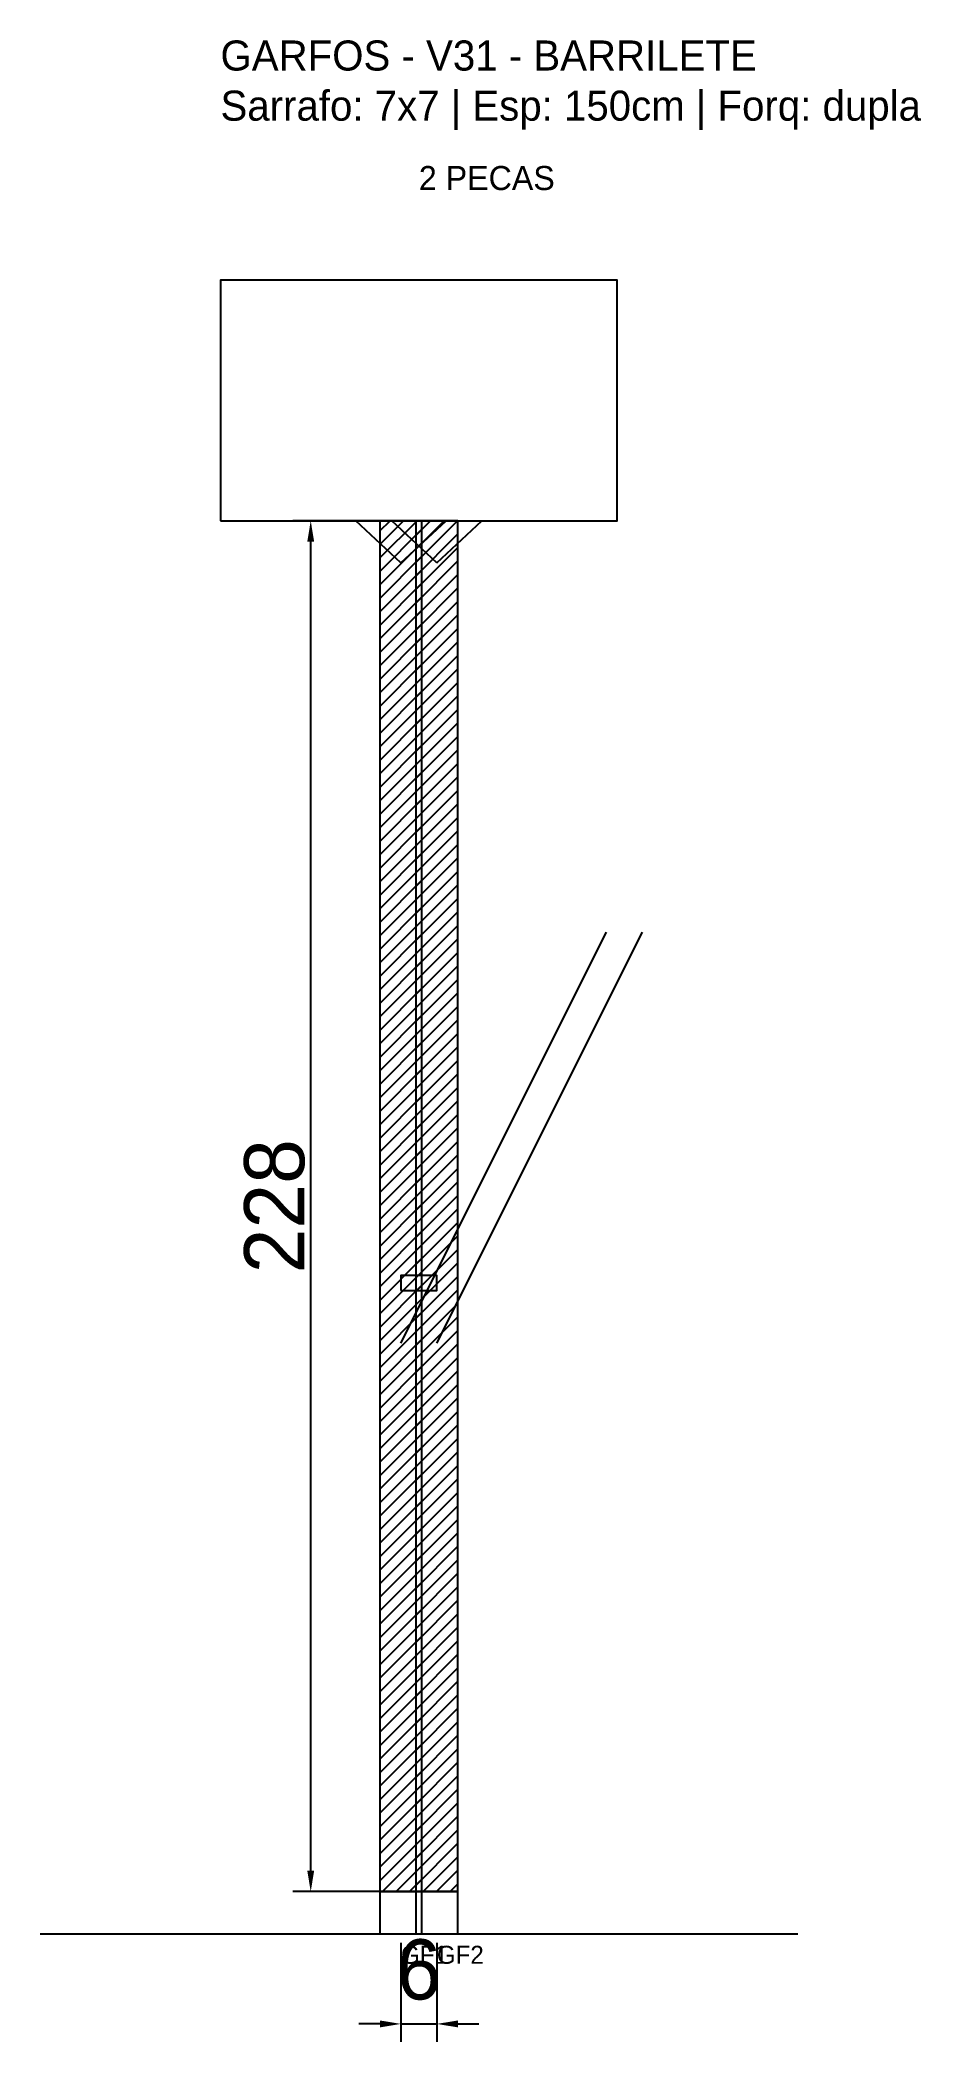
# Model space of a CAD drawing. Header units: metres. Extents: x -30 to 116, y -25 to 308.
import ezdxf

# ---------------------------------------------------------------- set-up
doc = ezdxf.new("R2010")
doc.units = ezdxf.units.M
for name, color, linetype in [('BARRA_ANCORAGEM', 1, 'Continuous'), ('COTA', 241, 'Continuous'), ('GARFOS OK', 3, 'Continuous'), ('NOME DA VIGA', 6, 'Continuous'), ('SARR_7x7', 40, 'Continuous'), ('TIRAS REESCORAMENTO', 252, 'Continuous'), ('VIGAS', 3, 'Continuous')]:
    doc.layers.add(name, color=color, linetype=linetype)
doc.dimstyles.new('EZ DXF', dxfattribs={"dimtxt": 10, "dimasz": 3.5, "dimexe": 3, "dimexo": 1.5, "dimgap": 1, "dimtad": 1, "dimdec": 1, "dimdsep": 46, "dimcen": 2.5, "dimazin": 3, "dimtfac": 1, "dimtmove": 0, "dimatfit": 3})

msp = doc.modelspace()

# ---------------------------------------------------------------- hatches: boundary and pattern name
at = {"layer": 'COTA'}
h = msp.add_hatch(dxfattribs=at)
h.set_pattern_fill('ANSI31', scale=0.5)
h.paths.add_polyline_path([(26.5, 0), (33.5, 0), (33.5, 228), (26.5, 228)])
h = msp.add_hatch(dxfattribs=at)
h.set_pattern_fill('ANSI31', scale=0.5)
h.paths.add_polyline_path([(32.47, 0), (39.47, 0), (39.47, 228), (32.47, 228)])

# ---------------------------------------------------------------- linework, layer by layer
at = {"layer": 'BARRA_ANCORAGEM'}
for p, q in [((30, 91.2), (64.2, 159.6)), ((35.97, 91.2), (70.17, 159.6))]:
    msp.add_line(p, q, dxfattribs=at)
at = {"layer": 'GARFOS OK'}
for p, q in [((30, 221), (22.5, 228)), ((22.5, 228), (37.5, 228)), ((35.97, 221), (28.47, 228)), ((28.47, 228), (43.47, 228)), ((30, 221), (37.5, 228)), ((35.97, 221), (43.47, 228))]:
    msp.add_line(p, q, dxfattribs=at)
at = {"layer": 'GARFOS OK', "linetype": 'CONTINUOUS'}
msp.add_line((-30, -7), (95.97, -7), dxfattribs=at)
at = {"layer": 'GARFOS OK'}
for points in [[(26.5, 0), (33.5, 0), (33.5, 228), (26.5, 228), (26.5, 0)], [(32.47, 0), (39.47, 0), (39.47, 228), (32.47, 228), (32.47, 0)]]:
    msp.add_lwpolyline(points, dxfattribs=at)
at = {"layer": 'SARR_7x7'}
for points in [[(26.5, -7), (33.5, -7), (33.5, 0), (26.5, 0), (26.5, -7)], [(32.47, -7), (39.47, -7), (39.47, 0), (32.47, 0), (32.47, -7)]]:
    msp.add_lwpolyline(points, dxfattribs=at)
at = {"layer": 'TIRAS REESCORAMENTO'}
msp.add_lwpolyline([(30, 100), (35.97, 100), (35.97, 102.5), (30, 102.5), (30, 100)], dxfattribs=at)
at = {"layer": 'VIGAS'}
msp.add_lwpolyline([(0, 228), (65.97, 228), (65.97, 268), (0, 268), (0, 228)], dxfattribs=at)

# ---------------------------------------------------------------- texts
at = {"layer": 'NOME DA VIGA'}
for s, height, p in [('2 PECAS', 4, (32.98, 283)), ('GF1', 3, (30, -12)), ('GF2', 3, (35.97, -12))]:
    msp.add_text(s, height=height, dxfattribs=at).set_placement(p)
at = {"layer": 'NOME DA VIGA', "insert": (0, 293), "char_height": 5, "attachment_point": 7}
msp.add_mtext('GARFOS - V31 - BARRILETE\\PSarrafo: 7x7 | Esp: 150cm | Forq: dupla', dxfattribs=at)

# ---------------------------------------------------------------- dimensions: what is measured, and where the dimension line sits
at = {"layer": 'COTA'}
msp.add_linear_dim(base=(15, 0), p1=(30, 0), p2=(30, 228), angle=90, dimstyle='EZ DXF', dxfattribs=at).render()
msp.add_linear_dim(base=(30, -22), p1=(30, -7), p2=(35.97, -7), dimstyle='EZ DXF', dxfattribs=at).render()

doc.saveas('drawing.dxf')
